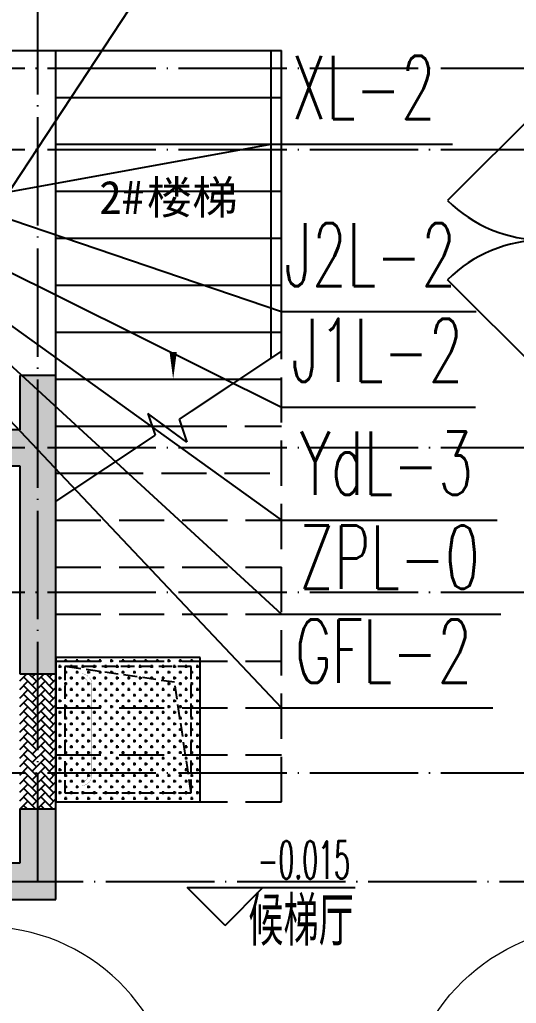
# Model space of a CAD drawing. Extents: x 27938 to 1507990, y 110129 to 923079.
# Drawn here: x 863917 to 866667, y 680482 to 685927 of the extents above; entities that cross this region are included whole.
import ezdxf

# ---------------------------------------------------------------- set-up
doc = ezdxf.new("R2010")
doc.units = 0
doc.header["$LTSCALE"] = 1000
doc.header["$MEASUREMENT"] = 0
for name, pattern in [('#P_--_20B1_001_t3$0$DASH', [0.35, 0.25, -0.1]), ('__DASH', [0.35, 0.25, -0.1]), ('DOTE', [2.42, 2, -0.2, 0.02, -0.2])]:
    doc.linetypes.add(name, pattern=pattern)
for name, color, linetype in [('COLUMN', 9, 'Continuous'), ('DIM_ELEV', 3, 'Continuous'), ('DIM_SYMB', 3, 'Continuous'), ('DIM_不分区喷淋', 6, 'Continuous'), ('DIM_不分区消火栓', 1, 'Continuous'), ('DIM_不分区给水', 3, 'Continuous'), ('DIM_管井排水', 5, 'Continuous'), ('DIM_给水', 3, 'Continuous'), ('DIM_雨水', 4, 'Continuous'), ('DOTE', 1, 'Continuous'), ('PUB_HATCH', 8, 'Continuous'), ('PUB_TEXT', 4, 'Continuous'), ('STAIR', 2, 'Continuous'), ('WALL', 9, 'Continuous'), ('WINDOW', 4, 'Continuous'), ('WINDOW_TEXT', 7, 'Continuous'), ('保温', 6, 'Continuous')]:
    doc.layers.add(name, color=color, linetype=linetype)
doc.styles.add('_TCH_DIM', font='SIMPLEX.shx', dxfattribs={"width": 0.7, "bigfont": 'GBCBIG.shx'})
doc.styles.add('_TCH_WINDOW', font='SIMPLEX.shx', dxfattribs={"width": 0.7, "height": 3.5, "bigfont": 'GBCBIG.shx'})
doc.styles.add('_TWT_SERIAL', font='SIMPLEX', dxfattribs={"width": 0.8, "height": 3.5, "bigfont": 'HZTXT'})
doc.styles.get("Standard").update_dxf_attribs({"font": 'gbenor.shx', "bigfont": 'gbcbig.shx'})
doc.styles.add('黑体', font='simhei.ttf')

# ---------------------------------------------------------------- blocks, each defined once
blk = doc.blocks.new('GFDGFSDFGD')
at = {"layer": 'PUB_HATCH'}
for points in [[(456616.6, 374623.7), (456616.6, 373473.7), (456816.6, 373473.7), (456816.6, 375123.7), (456616.6, 375123.7), (456616.6, 374823.7), (456216.6, 374823.7), (456216.6, 374623.7)], [(454816.4, 372423.2), (454816.6, 372224), (456816.6, 372224), (456816.6, 372724), (456616.6, 372724), (456616.6, 372424), (455016.6, 372424)]]:
    blk.add_hatch(color=256, dxfattribs=at).paths.add_polyline_path(points)
at = {"layer": 'COLUMN', "color": 6}
for p, q in [((456816.6, 375123.7), (456616.6, 375123.7)), ((456616.6, 375123.7), (456616.6, 374823.7)), ((456816.6, 373473.7), (456816.6, 375123.7)), ((456616.6, 374823.7), (456216.6, 374823.7)), ((456216.6, 374623.7), (456616.6, 374623.7)), ((456616.6, 374623.7), (456616.6, 373473.7)), ((456616.6, 373473.7), (456816.6, 373473.7)), ((456816.6, 372724), (456616.6, 372724)), ((456616.6, 372724), (456616.6, 372424)), ((456816.6, 372224), (456816.6, 372724)), ((456616.6, 372424), (455016.6, 372424)), ((454816.6, 372224), (456816.6, 372224))]:
    blk.add_line(p, q, dxfattribs=at)
blk = doc.blocks.new('GDFGDGRD')
at = {"layer": '保温', "linetype": 'ByBlock', "ltscale": 10}
h = blk.add_hatch(dxfattribs=at)
h.set_pattern_fill('AR-HBONE', color=251, scale=55)
h.set_pattern_definition([(45, (0, 0), (0, 47.4157523), [100.584, -33.528]), (135, (23.708, 23.708), (3e-15, 47.4157523), [100.584, -33.528])])
h.paths.add_polyline_path([(434616.6, 372723.9), (434416.6, 372723.9), (434416.5, 373473.7), (434616.5, 373473.7)])
blk = doc.blocks.new('DBDBDBDB')
at = {"layer": '保温', "linetype": 'Continuous', "ltscale": 10}
h = blk.add_hatch(dxfattribs=at)
h.set_pattern_fill('CROSS', color=0, scale=20, angle=90, style=0)
h.set_pattern_definition([(90, (0, 0), (-31.75, 31.75), [15.875, -47.625]), (180, (7.938, 7.937), (-31.75, -31.75), [15.875, -47.625])])
h.paths.add_polyline_path([(286316.6, 682397.1), (287116.6, 682397.1), (287116.6, 681597.1), (286316.6, 681597.1)])
at = {"color": 0}
blk.add_lwpolyline([(286316.6, 682397.1), (287116.6, 682397.1), (287116.6, 681597.1), (286316.6, 681597.1)], close=True, dxfattribs=at)
at = {"color": 0, "linetype": '__DASH', "ltscale": 0.3}
blk.add_lwpolyline([(286366.6, 682347.1), (287066.6, 682347.1), (287066.6, 681647.1), (286366.6, 681647.1)], close=True, dxfattribs=at)
blk.add_lwpolyline([(286366.6, 681647.1), (286459.1, 682259.3), (287066.6, 682347.1)], dxfattribs=at)
at = {"color": 0, "linetype": '__DASH', "ltscale": 0.2, "const_width": 1}
for points in [[(287066.6, 682307.1), (286976.6, 682307.1, 0.414214), (286916.6, 682247.1), (286916.6, 681747.1, 0.414214), (286976.6, 681687.1), (287066.6, 681687.1)], [(287066.6, 682287.1), (286976.6, 682287.1, 0.414214), (286936.6, 682247.1), (286936.6, 681747.1, 0.414214), (286976.6, 681707.1), (287066.6, 681707.1)]]:
    blk.add_lwpolyline(points, format="xyb", dxfattribs=at)
blk = doc.blocks.new('$DorLib2D$00000001')
for p, q in [((0.45, 0.975), (0.5, 0.975)), ((0.45, 0), (0.45, 0.975)), ((0.5, 0), (0.5, 0.975)), ((0.5, 0), (0.45, 0))]:
    blk.add_line(p, q)
at = {"lineweight": 13}
blk.add_arc((0.475, 0), 0.975, 91.4693, 180, dxfattribs=at)
blk = doc.blocks.new('$DorLib2D$00000116')
at = {"color": 0}
for p, q in [((-0.5, 0), (-0.1464, 0.3536)), ((0.5, 0), (0.1464, 0.3536))]:
    blk.add_line(p, q, dxfattribs=at)
for centre, start, end in [((-0.5, 0), 0, 45), ((0.5, 0), 135, 180)]:
    blk.add_arc(centre, 0.5, start, end, dxfattribs=at)

msp = doc.modelspace()

# ---------------------------------------------------------------- linework, layer by layer
at = {"layer": 'DIM_ELEV', "color": 8}
for p, q in [((865053.7, 680913.3), (864843.7, 681123.3)), ((864843.7, 681123.3), (865774.6, 681123.3)), ((865053.7, 680913.3), (865263.7, 681123.3))]:
    msp.add_line(p, q, dxfattribs=at)
at = {"layer": 'DIM_SYMB', "color": 8}
msp.add_lwpolyline([(864766.6, 685887.2, 0, 0, 0), (864766.6, 683937.2, 0, 40, 0), (864766.6, 684087.2, 0, 0, 0)], format="xyseb", dxfattribs=at)
at = {"layer": 'DIM_不分区喷淋'}
for p, q in [((863466.6, 684382.2), (865366.6, 682637.2)), ((865366.6, 682637.2), (866581, 682637.2))]:
    msp.add_line(p, q, dxfattribs=at)
at = {"layer": 'DIM_不分区消火栓'}
for p, q in [((863766.6, 684957.2), (865306.6, 685237.2)), ((865306.6, 685237.2), (866313.5, 685237.2))]:
    msp.add_line(p, q, dxfattribs=at)
at = {"layer": 'DIM_不分区给水'}
msp.add_line((863466.6, 684382.2), (864840.5, 686465.8), dxfattribs=at)
at = {"layer": 'DIM_管井排水'}
for p, q in [((863791.6, 683782.2), (865366.6, 682117.2)), ((865366.6, 682117.2), (866535.8, 682117.2))]:
    msp.add_line(p, q, dxfattribs=at)
at = {"layer": 'DIM_给水'}
for p, q in [((863466.6, 684957.2), (865366.6, 684311.7)), ((863466.6, 684727.2), (865366.6, 683781.7)), ((865366.6, 684311.7), (866444.1, 684311.7)), ((865366.6, 683781.7), (866441.1, 683781.7))]:
    msp.add_line(p, q, dxfattribs=at)
at = {"layer": 'DIM_雨水'}
for p, q in [((862951.6, 684892.2), (865366.6, 683157.2)), ((865366.6, 683157.2), (866560.8, 683157.2))]:
    msp.add_line(p, q, dxfattribs=at)
at = {"layer": 'DOTE', "color": 169, "linetype": 'DOTE', "ltscale": 0.3}
for p, q in [((864016.6, 681157.4), (864016.6, 690157.2)), ((879916.6, 685657.2), (825916.6, 685657.2)), ((879916.6, 685207.2), (825916.6, 685207.2)), ((879916.6, 683557.2), (825916.6, 683557.2)), ((879916.6, 682757.2), (825916.6, 682757.2)), ((879916.6, 681757.2), (825916.6, 681757.2)), ((825916.6, 681157.4), (879916.6, 681157.4))]:
    msp.add_line(p, q, dxfattribs=at)
at = {"layer": 'STAIR', "color": 8}
for p, q in [((864116.6, 683261.2), (864116.6, 685757.2)), ((864116.6, 685757.2), (865366.6, 685757.2)), ((865306.6, 685757.2), (865306.6, 684051.6)), ((865366.6, 684093.2), (865366.6, 685757.2)), ((864116.6, 685497.2), (865366.6, 685497.2)), ((864116.6, 685237.2), (865366.6, 685237.2)), ((864116.6, 684977.2), (865366.6, 684977.2)), ((864116.6, 684717.2), (865366.6, 684717.2)), ((864116.6, 684457.2), (865366.6, 684457.2)), ((864116.6, 684197.2), (865366.6, 684197.2)), ((865366.6, 684093.2), (864799.8, 683715.9)), ((864116.6, 683937.2), (865132.2, 683937.2)), ((864842.9, 683588), (864626.3, 683747.4)), ((864626.3, 683747.4), (864666.8, 683627.4)), ((864799.8, 683715.9), (864842.9, 683588)), ((864116.6, 683677.2), (864650, 683677.2)), ((864721.7, 683677.2), (864812.8, 683677.2)), ((864666.8, 683627.4), (864116.6, 683261.2)), ((864116.6, 683417.2), (864351, 683417.2))]:
    msp.add_line(p, q, dxfattribs=at)
at = {"layer": 'STAIR', "color": 8, "linetype": '#P_--_20B1_001_t3$0$DASH'}
for p, q in [((865366.6, 684093.2), (864799.8, 683715.9)), ((865366.6, 681597.2), (865366.6, 684093.2)), ((865132.2, 683937.2), (865366.6, 683937.2)), ((864842.9, 683588), (864626.3, 683747.4)), ((864626.3, 683747.4), (864666.8, 683627.4)), ((864799.8, 683715.9), (864842.9, 683588)), ((864650, 683677.2), (864721.7, 683677.2)), ((864812.8, 683677.2), (865366.6, 683677.2)), ((864666.8, 683627.4), (864116.6, 683261.2)), ((864351, 683417.2), (865366.6, 683417.2)), ((864116.6, 681597.2), (864116.6, 683261.2)), ((864116.6, 683157.2), (865366.6, 683157.2)), ((864116.6, 682897.2), (865366.6, 682897.2)), ((864116.6, 682637.2), (865366.6, 682637.2)), ((864116.6, 682377.2), (865366.6, 682377.2)), ((864116.6, 682117.2), (865366.6, 682117.2)), ((864116.6, 681857.2), (865366.6, 681857.2)), ((864116.6, 681597.2), (865366.6, 681597.2))]:
    msp.add_line(p, q, dxfattribs=at)
at = {"layer": 'WALL', "color": 8}
for p, q in [((863216.6, 685757.2), (864116.6, 685757.2)), ((864116.6, 683557.2), (864116.6, 685757.2)), ((864116.6, 681157.2), (864116.6, 683557.2)), ((864116.6, 681057.2), (864116.6, 681157.2)), ((863916.6, 681057.2), (864116.6, 681057.2))]:
    msp.add_line(p, q, dxfattribs=at)

# ---------------------------------------------------------------- block references
at = {"color": 8}
msp.add_blockref('GFDGFSDFGD', (407300, 308833.4), dxfattribs=at)
at = {"color": 169, "xscale": -1}
msp.add_blockref('DBDBDBDB', (1151233.2, 0), dxfattribs=at)
at = {"color": 8, "xscale": -1}
msp.add_blockref('GDFGDGRD', (1298533.2, 308833.4), dxfattribs=at)
at = {"layer": 'WINDOW', "color": 8}
ref = msp.add_blockref('$DorLib2D$00000116', (866816.6, 684707.2), dxfattribs=dict(at, xscale=-1500, yscale=-1500, zscale=-1500, rotation=270.000010069939))
ref.add_attrib('A', 'BFGM1518', (867056.2, 684699.7), dxfattribs={"layer": 'WINDOW_TEXT', "color": 8, "ltscale": 0.5, "height": 4.25, "rotation": 90, "style": '_TCH_WINDOW', "width": 0.494118})
ref = msp.add_blockref('$DorLib2D$00000001', (863716.6, 680357.2), dxfattribs=dict(at, xscale=-1100, yscale=-1100, zscale=-1100, rotation=90.00000000947153))
ref.add_attrib('A', 'YFDM1122', (863551.7, 680346.7), dxfattribs={"layer": 'WINDOW_TEXT', "color": 8, "ltscale": 0.5, "height": 5.95, "rotation": 90, "style": '_TCH_WINDOW', "width": 0.494118})
ref = msp.add_blockref('$DorLib2D$00000001', (867116.6, 680357.2), dxfattribs=dict(at, xscale=-1100, yscale=1100, zscale=-1100, rotation=89.99999999052845))
ref.add_attrib('A', 'YFDM1122', (867287.4, 680346.7), dxfattribs={"layer": 'WINDOW_TEXT', "color": 8, "ltscale": 0.5, "height": 5.95, "rotation": 90, "style": '_TCH_WINDOW', "width": 0.494118})

# ---------------------------------------------------------------- texts
at = {"layer": 'DIM_ELEV', "color": 7, "style": '_TCH_DIM', "width": 0.494118}
msp.add_text('-0.015', height=208.25, dxfattribs=at).set_placement((865234.2, 681172.3))
at = {"layer": 'DIM_不分区喷淋', "color": 7, "style": '_TWT_SERIAL', "width": 0.64}
msp.add_text('ZPL-0', height=350, dxfattribs=at).set_placement((865465.7, 682777.2))
at = {"layer": 'DIM_不分区消火栓', "color": 7, "style": '_TWT_SERIAL', "width": 0.64}
msp.add_text('XL-2', height=350, dxfattribs=at).set_placement((865422.1, 685377.2))
at = {"layer": 'DIM_管井排水', "color": 7, "style": '_TWT_SERIAL', "width": 0.64}
msp.add_text('GFL-2', height=350, dxfattribs=at).set_placement((865441.8, 682257.2))
at = {"layer": 'DIM_给水', "color": 7, "style": '_TWT_SERIAL', "width": 0.64}
for s, p in [('J2L-2', (865382.1, 684451.7)), ('J1L-2', (865421.8, 683921.7))]:
    msp.add_text(s, height=350, dxfattribs=at).set_placement(p)
at = {"layer": 'DIM_雨水', "color": 7, "style": '_TWT_SERIAL', "width": 0.64}
msp.add_text('YdL-3', height=350, dxfattribs=at).set_placement((865466.8, 683297.2))
at = {"layer": 'PUB_TEXT', "color": 8, "style": '黑体'}
for s, p in [('楼梯', (864621.3, 684851.7)), ('2#', (864356.7, 684851.7))]:
    msp.add_text(s, height=184.01, dxfattribs=at).set_placement(p)
at = {"layer": 'PUB_TEXT', "color": 8}
msp.add_text('候梯厅', height=270.07, dxfattribs=at).set_placement((865182.8, 680801.6))

doc.saveas('drawing.dxf')
